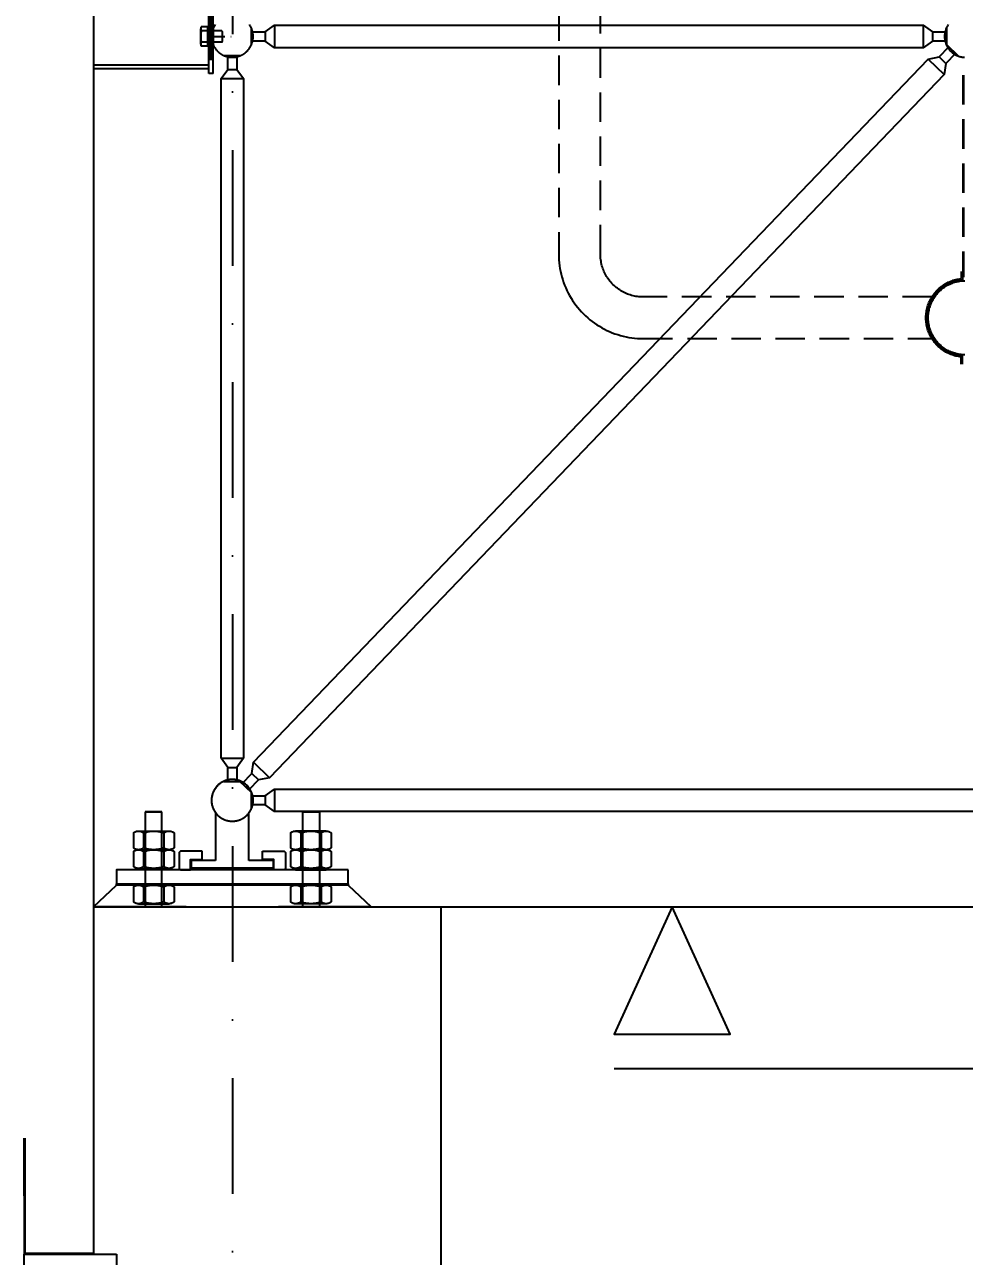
# Model space of a CAD drawing. Header units: centimetres. Extents: x 26569 to 160723, y -3143 to 14565.
# Drawn here: x 92557.2 to 92760.2, y -1082 to -816 of the extents above; entities that cross this region are included whole.
import ezdxf

# ---------------------------------------------------------------- set-up
doc = ezdxf.new("R2010")
doc.units = ezdxf.units.CM
doc.header["$LTSCALE"] = 100
doc.linetypes.add('DASHDOT2', pattern=[0.5, 0.25, -0.125, 0, -0.125])
doc.linetypes.add('HIDDEN', pattern=[9.525, 6.35, -3.175])
for name, color, linetype in [('A-ANNO-DIMS', 187, 'Continuous'), ('A-ANNO-GRID', 155, 'DASHDOT2'), ('A-ELEV-01', 255, 'Continuous'), ('A-ELEV-02', 253, 'Continuous'), ('A-WALL-STEL', 202, 'Continuous'), ('M-PIPE', 235, 'Continuous'), ('S-STEL', 3, 'Continuous')]:
    doc.layers.add(name, color=color, linetype=linetype)
doc.layers.add('cephetutucu', color=8, linetype='Continuous', lineweight=25)
doc.styles.add('Fields_100', font='act_simplex.shx', dxfattribs={"width": 0.8, "height": 20})
doc.dimstyles.new('FIELDS_100', dxfattribs={"dimscale": 0, "dimtxt": 20, "dimasz": 5, "dimexe": 5, "dimexo": 5, "dimgap": 5, "dimtad": 0, "dimdec": 0, "dimzin": 0, "dimdsep": 46, "dimtxsty": 'Fields_100', "dimblk": 'DOT', "dimcen": 0.09, "dimclrt": 50, "dimadec": 0, "dimazin": 0, "dimtfac": 1, "dimtdec": 0, "dimtix": 1, "dimtofl": 0, "dimtmove": 1, "dimatfit": 3, "dimfxl": 5, "dimfxlon": 1, "dimtolj": 1, "dimtzin": 0, "dimarcsym": 0})
pattern_1 = [(225, (292.73155, 1032.0001), (0.088388348, -0.088388348), [])]

# ---------------------------------------------------------------- blocks, each defined once
blk = doc.blocks.new('A$Ccc9a2781')
at = {"linetype": 'HIDDEN', "ltscale": 0.1}
for points in [[(702.5, 237.5), (702.5, 1047.3)], [(792.5, 1047.3), (792.5, 237.5)], [(-81.5, 624), (-81.5, 188)], [(-80.5, 624), (-80.5, 188)], [(792.5, 237.5), (792.4, 231.3), (792.1, 225), (791.5, 218.8), (790.8, 212.6), (789.8, 206.5), (788.7, 200.4), (787.3, 194.3), (785.7, 188.3), (783.9, 182.3), (782, 176.4), (779.8, 170.5), (777.4, 164.8), (774.8, 159.1), (772, 153.5), (769.1, 148.1), (765.9, 142.7), (762.6, 137.4), (759.1, 132.3), (755.4, 127.2), (751.6, 122.3), (747.6, 117.6), (743.4, 112.9), (739, 108.5), (734.6, 104.1), (729.9, 99.9), (725.2, 95.9), (720.3, 92.1), (715.2, 88.4), (710.1, 84.9), (704.8, 81.6), (699.4, 78.4), (694, 75.5), (688.4, 72.7), (682.7, 70.1), (677, 67.7), (671.1, 65.5), (665.2, 63.6), (659.2, 61.8), (653.2, 60.2), (647.1, 58.8), (641, 57.7), (634.9, 56.7), (628.7, 56), (622.5, 55.4), (616.2, 55.1), (610, 55)], [(610, 145), (613.2, 145.1), (616.3, 145.2), (619.5, 145.5), (622.6, 145.9), (625.7, 146.3), (628.8, 146.9), (631.9, 147.6), (635, 148.4), (638, 149.3), (641, 150.3), (643.9, 151.4), (646.9, 152.7), (649.7, 154), (652.6, 155.4), (655.3, 156.9), (658.1, 158.5), (660.7, 160.2), (663.3, 161.9), (665.9, 163.8), (668.4, 165.7), (670.8, 167.8), (673.1, 169.9), (675.4, 172.1), (677.6, 174.4), (679.7, 176.7), (681.8, 179.1), (683.7, 181.6), (685.6, 184.2), (687.3, 186.8), (689, 189.4), (690.6, 192.2), (692.1, 194.9), (693.5, 197.8), (694.8, 200.6), (696.1, 203.6), (697.2, 206.5), (698.2, 209.5), (699.1, 212.5), (699.9, 215.6), (700.6, 218.7), (701.2, 221.8), (701.6, 224.9), (702, 228), (702.3, 231.2), (702.4, 234.3), (702.5, 237.5)], [(-13.4, 145), (610, 145)], [(610, 55), (-13.4, 55)]]:
    blk.add_lwpolyline(points, dxfattribs=at)
at = {"linetype": 'HIDDEN'}
for points in [[(-79.5, 200), (-79.5, 182.3)], [(-77, 200), (-77, 184.6)], [(-84.8, 20), (-82, 20.1), (-79.2, 20.2), (-76.5, 20.5), (-73.7, 20.9), (-71, 21.3), (-68.3, 21.9), (-65.6, 22.5), (-62.9, 23.3), (-60.2, 24.1), (-57.6, 25), (-55, 26), (-52.5, 27.1), (-50, 28.3), (-47.5, 29.6), (-45.1, 31), (-42.7, 32.4), (-40.4, 33.9), (-38.1, 35.5), (-35.9, 37.2), (-33.8, 39), (-31.7, 40.8), (-29.7, 42.7), (-27.7, 44.7), (-25.8, 46.7), (-24, 48.8), (-22.3, 51), (-20.6, 53.2), (-19, 55.5), (-17.5, 57.8), (-16.1, 60.2), (-14.8, 62.6), (-13.5, 65.1), (-12.3, 67.6), (-11.3, 70.2), (-10.3, 72.8), (-9.4, 75.4), (-8.6, 78.1), (-7.8, 80.8), (-7.2, 83.5), (-6.7, 86.2), (-6.3, 88.9), (-5.9, 91.7), (-5.7, 94.5), (-5.5, 97.2), (-5.5, 100), (-5.5, 102.8), (-5.7, 105.5), (-5.9, 108.3), (-6.3, 111.1), (-6.7, 113.8), (-7.2, 116.5), (-7.8, 119.2), (-8.6, 121.9), (-9.4, 124.6), (-10.3, 127.2), (-11.3, 129.8), (-12.3, 132.4), (-13.5, 134.9), (-14.8, 137.4), (-16.1, 139.8), (-17.5, 142.2), (-19, 144.5), (-20.6, 146.8), (-22.3, 149), (-24, 151.2), (-25.8, 153.3), (-27.7, 155.3), (-29.7, 157.3), (-31.7, 159.2), (-33.8, 161), (-35.9, 162.8), (-38.1, 164.5), (-40.4, 166.1), (-42.7, 167.6), (-45.1, 169), (-47.5, 170.4), (-50, 171.7), (-52.5, 172.9), (-55, 174), (-57.6, 175), (-60.2, 175.9), (-62.9, 176.7), (-65.6, 177.5), (-68.3, 178.1), (-71, 178.7), (-73.7, 179.1), (-76.5, 179.5), (-79.2, 179.8), (-82, 179.9), (-84.8, 180)], [(-79.5, 17.7), (-76.6, 18), (-73.8, 18.3), (-70.9, 18.8), (-68.1, 19.3), (-65.3, 20), (-62.5, 20.8), (-59.8, 21.6), (-57.1, 22.5), (-54.4, 23.6), (-51.8, 24.7), (-49.2, 25.9), (-46.6, 27.2), (-44.1, 28.6), (-41.6, 30.1), (-39.2, 31.7), (-36.9, 33.3), (-34.6, 35.1), (-32.4, 36.9), (-30.2, 38.8), (-28.1, 40.7), (-26.1, 42.8), (-24.1, 44.9), (-22.2, 47.1), (-20.4, 49.3), (-18.7, 51.6), (-17, 53.9), (-15.5, 56.4), (-14, 58.8), (-12.6, 61.3), (-11.3, 63.9), (-10.1, 66.5), (-9, 69.2), (-7.9, 71.8), (-7, 74.6), (-6.2, 77.3), (-5.4, 80.1), (-4.8, 82.9), (-4.2, 85.7), (-3.8, 88.5), (-3.4, 91.4), (-3.2, 94.3), (-3, 97.1), (-3, 100), (-3, 102.9), (-3.2, 105.7), (-3.4, 108.6), (-3.8, 111.5), (-4.2, 114.3), (-4.8, 117.1), (-5.4, 119.9), (-6.2, 122.7), (-7, 125.4), (-7.9, 128.2), (-9, 130.8), (-10.1, 133.5), (-11.3, 136.1), (-12.6, 138.7), (-14, 141.2), (-15.5, 143.6), (-17, 146.1), (-18.7, 148.4), (-20.4, 150.7), (-22.2, 152.9), (-24.1, 155.1), (-26.1, 157.2), (-28.1, 159.3), (-30.2, 161.2), (-32.4, 163.1), (-34.6, 164.9), (-36.9, 166.7), (-39.2, 168.3), (-41.6, 169.9), (-44.1, 171.4), (-46.6, 172.8), (-49.2, 174.1), (-51.8, 175.3), (-54.4, 176.4), (-57.1, 177.5), (-59.8, 178.4), (-62.5, 179.2), (-65.3, 180), (-68.1, 180.7), (-70.9, 181.2), (-73.8, 181.7), (-76.6, 182), (-79.5, 182.3)], [(-77, 15.4), (-74.1, 15.8), (-71.2, 16.2), (-68.3, 16.8), (-65.4, 17.4), (-62.6, 18.2), (-59.7, 19), (-57, 19.9), (-54.2, 21), (-51.5, 22.1), (-48.8, 23.3), (-46.2, 24.6), (-43.6, 26), (-41.1, 27.5), (-38.6, 29.1), (-36.2, 30.8), (-33.8, 32.5), (-31.5, 34.4), (-29.2, 36.3), (-27.1, 38.3), (-25, 40.3), (-22.9, 42.4), (-21, 44.6), (-19.1, 46.9), (-17.3, 49.2), (-15.6, 51.6), (-14, 54.1), (-12.4, 56.6), (-11, 59.1), (-9.6, 61.7), (-8.3, 64.4), (-7.1, 67.1), (-6, 69.8), (-5, 72.6), (-4.1, 75.4), (-3.3, 78.2), (-2.6, 81), (-2, 83.9), (-1.5, 86.8), (-1.1, 89.7), (-0.8, 92.7), (-0.6, 95.6), (-0.5, 98.5), (-0.5, 101.5), (-0.6, 104.4), (-0.8, 107.3), (-1.1, 110.3), (-1.5, 113.2), (-2, 116.1), (-2.6, 119), (-3.3, 121.8), (-4.1, 124.6), (-5, 127.4), (-6, 130.2), (-7.1, 132.9), (-8.3, 135.6), (-9.6, 138.3), (-11, 140.9), (-12.4, 143.4), (-14, 145.9), (-15.6, 148.4), (-17.3, 150.8), (-19.1, 153.1), (-21, 155.4), (-22.9, 157.6), (-25, 159.7), (-27.1, 161.7), (-29.2, 163.7), (-31.5, 165.6), (-33.8, 167.5), (-36.2, 169.2), (-38.6, 170.9), (-41.1, 172.5), (-43.6, 174), (-46.2, 175.4), (-48.8, 176.7), (-51.5, 177.9), (-54.2, 179), (-57, 180.1), (-59.7, 181), (-62.6, 181.8), (-65.4, 182.6), (-68.3, 183.2), (-71.2, 183.8), (-74.1, 184.2), (-77, 184.6)], [(-79.5, 0), (-79.5, 17.7)], [(-77, 0), (-77, 15.4)]]:
    blk.add_lwpolyline(points, dxfattribs=at)
blk = doc.blocks.new('A$C9ce80890')
at = {"layer": 'cephetutucu'}
h = blk.add_hatch(dxfattribs=at)
h.set_pattern_fill('ANSI31', color=256, angle=180)
h.set_pattern_definition(pattern_1)
h.paths.add_polyline_path([(41, 68), (51, 68), (51, 80), (41, 80)])
h.paths.add_polyline_path([(41, 30), (51, 30), (51, 68), (41, 68)])
h.paths.add_polyline_path([(41, 80), (51, 80), (51, 92), (41, 92)])
h.paths.add_polyline_path([(41, 92), (51, 92), (51, 130), (41, 130)])
h = blk.add_hatch(dxfattribs=at)
h.set_pattern_fill('ANSI31', color=256, angle=180)
h.set_pattern_definition(pattern_1)
h.paths.add_polyline_path([(41, 68), (51, 68), (51, 80), (41, 80)])
h.paths.add_polyline_path([(41, 67), (51, 67), (51, 68), (41, 68)])
h.paths.add_polyline_path([(41, 80), (51, 80), (51, 92), (41, 92)])
h.paths.add_polyline_path([(41, 92), (51, 92), (51, 93), (41, 93)])
for p, q in [((41, 160), (51, 160)), ((41, 160), (41, 0)), ((51, 160), (51, 0)), ((51, 150), (300, 150)), ((300, 141.2), (51, 141.2)), ((23, 92), (21, 90)), ((21, 90), (21, 70)), ((23, 92), (68, 92)), ((41, 55), (41, 105)), ((41, 101.8), (41, 58.2)), ((41, 98.5), (41, 61.5)), ((41, 93), (51, 93)), ((51, 102), (53, 102)), ((51, 58), (51, 102)), ((53, 102), (53, 58)), ((53, 101), (67, 101)), ((53, 101), (53, 59)), ((68, 96.5), (68, 63.5)), ((23, 68), (21, 70)), ((23, 68), (67, 68)), ((41, 67), (51, 67)), ((51, 58), (53, 58)), ((53, 59), (67, 59)), ((68, 68), (68, 63.5)), ((41, 0), (51, 0)), ((300, 18.8), (51, 18.8)), ((51, 10), (300, 10))]:
    blk.add_line(p, q, dxfattribs=at)
at = {"layer": 'cephetutucu', "linetype": 'DASHDOT2'}
blk.add_line((41, 80), (0, 80), dxfattribs=at)
at = {"layer": 'cephetutucu'}
for centre, radius, start, end in [((57.4, 96.5), 10.6, 334.9424, 25.0576), ((-4.5, 80), 72.5, 350.4727, 9.5273), ((57.4, 63.5), 10.6, 334.9424, 25.0576)]:
    blk.add_arc(centre, radius, start, end, dxfattribs=at)
blk = doc.blocks.new('A$Ce815a60b')
at = {"color": 0, "linetype": 'ByBlock', "lineweight": -2}
for points in [[(86, 123), (85.1, 124.3), (84.2, 125.6), (83.4, 126.9), (82.6, 128.3), (81.9, 129.7), (81.2, 131.1), (80.5, 132.5), (80, 134), (79.4, 135.4), (78.9, 136.9), (78.5, 138.4), (78.1, 140), (77.8, 141.5), (77.5, 143), (77.3, 144.6), (77.2, 146.2), (77.1, 147.7), (77, 149.3), (77, 150.9), (77.1, 152.4), (77.2, 154), (77.3, 155.6), (77.6, 157.1), (77.8, 158.6), (78.2, 160.2), (78.5, 161.7), (79, 163.2), (79.5, 164.7), (80, 166.2), (80.6, 167.6), (81.2, 169.1), (81.9, 170.5), (82.7, 171.9), (83.5, 173.2), (84.3, 174.5), (85.2, 175.8), (86.1, 177.1), (87.1, 178.4), (88.1, 179.6), (89.1, 180.7), (90.2, 181.8), (91.3, 182.9), (92.5, 184), (93.7, 185), (94.9, 186), (96.2, 186.9), (97.5, 187.8), (98.8, 188.6), (100.2, 189.4), (101.6, 190.1), (103, 190.8), (104.4, 191.4), (105.9, 192), (107.4, 192.6), (108.9, 193), (110.4, 193.5), (111.9, 193.8), (113.4, 194.2), (115, 194.4), (116.5, 194.7), (118.1, 194.8), (119.6, 194.9), (121.2, 195), (122.8, 195), (124.4, 194.9), (125.9, 194.8), (127.5, 194.7), (129, 194.4), (130.6, 194.2), (132.1, 193.8), (133.6, 193.5), (135.1, 193), (136.6, 192.6), (138.1, 192), (139.6, 191.4), (141, 190.8), (142.4, 190.1), (143.8, 189.4), (145.2, 188.6), (146.5, 187.8), (147.8, 186.9), (149.1, 186), (150.3, 185), (151.5, 184), (152.7, 182.9), (153.8, 181.8), (154.9, 180.7), (155.9, 179.6), (156.9, 178.4), (157.9, 177.1), (158.8, 175.8), (159.7, 174.5), (160.5, 173.2), (161.3, 171.9), (162.1, 170.5), (162.8, 169.1), (163.4, 167.6), (164, 166.2), (164.5, 164.7), (165, 163.2), (165.5, 161.7), (165.8, 160.2), (166.2, 158.6), (166.4, 157.1), (166.7, 155.6), (166.8, 154), (166.9, 152.4), (167, 150.9), (167, 149.3), (166.9, 147.7), (166.8, 146.2), (166.7, 144.6), (166.5, 143), (166.2, 141.5), (165.9, 140), (165.5, 138.4), (165.1, 136.9), (164.6, 135.4), (164, 134), (163.5, 132.5), (162.8, 131.1), (162.1, 129.7), (161.4, 128.3), (160.6, 126.9), (159.8, 125.6), (158.9, 124.3), (158, 123)], [(86, 20), (86, 123)], [(158, 123), (158, 20)], [(10, 0), (7, 3)], [(33, 4), (33, 20)], [(33, 20), (86, 20)], [(211, 4), (33, 4)], [(209, 2), (35, 2)], [(35, 0), (35, 2)], [(35, 0), (209, 0)], [(35.5, 2), (35.5, 4)], [(158, 20), (211, 20)], [(208.5, 2), (208.5, 4)], [(209, 0), (209, 2)], [(211, 20), (211, 4)], [(234, 0), (237, 3)]]:
    blk.add_lwpolyline(points, dxfattribs=at)
for points in [[(57, 40), (10, 40), (7, 37), (7, 3), (10, 0), (32, 0), (32, 22), (57, 22)], [(187, 40), (234, 40), (237, 37), (237, 3), (234, 0), (212, 0), (212, 22), (187, 22)]]:
    blk.add_lwpolyline(points, close=True, dxfattribs=at)
blk = doc.blocks.new('A$Ce0699bfc')
at = {"color": 0, "linetype": 'ByBlock', "lineweight": -2}
for points in [[(348, 1036.2), (312, 1036.2)], [(312, 1036.2), (312, 831.2)], [(312, 1036.2), (348, 1036.2)], [(348, 831.2), (348, 1036.2)], [(652, 831.2), (652, 1036.2)], [(652, 1036.2), (688, 1036.2)], [(688, 1036.2), (652, 1036.2)], [(688, 1036.2), (688, 831.2)]]:
    blk.add_lwpolyline(points, dxfattribs=at)
at = {"color": 0, "linetype": 'Continuous', "lineweight": -2}
for points in [[(308.1, 991.1), (307.7, 991.4), (307.2, 991.8), (306.7, 992.1), (306.2, 992.4), (305.6, 992.7), (305.1, 993), (304.6, 993.3), (304, 993.5), (303.5, 993.7), (302.9, 993.9), (302.3, 994.1), (301.8, 994.3), (301.2, 994.4), (300.6, 994.5), (300, 994.6), (299.4, 994.7), (298.8, 994.8), (298.2, 994.8), (297.6, 994.9), (297, 994.9), (296.4, 994.8), (295.8, 994.8), (295.2, 994.7), (294.6, 994.6), (294, 994.5), (293.4, 994.4), (292.9, 994.3), (292.3, 994.1), (291.7, 993.9), (291.2, 993.7), (290.6, 993.5), (290, 993.3), (289.5, 993), (289, 992.7), (288.5, 992.4), (287.9, 992.1), (287.4, 991.8), (287, 991.4), (286.5, 991.1)], [(286.5, 991.1), (286.5, 958.3)], [(297.3, 994.9), (363.3, 994.9)], [(352.3, 990.9), (350.3, 991.6), (348.2, 992.3), (346.2, 992.8), (344.1, 993.3), (342, 993.8), (339.8, 994.1), (337.7, 994.4), (335.6, 994.6), (333.4, 994.8), (331.3, 994.8), (329.1, 994.8), (327, 994.8), (324.9, 994.6), (322.7, 994.4), (320.6, 994.1), (318.5, 993.8), (316.4, 993.3), (314.3, 992.8), (312.2, 992.3), (310.2, 991.6), (308.1, 990.9)], [(308.1, 990.8), (308.1, 958.5)], [(374.4, 991), (373.9, 991.4), (373.4, 991.7), (372.9, 992.1), (372.4, 992.4), (371.8, 992.7), (371.3, 993), (370.7, 993.2), (370.2, 993.5), (369.6, 993.7), (369, 993.9), (368.5, 994.1), (367.9, 994.3), (367.3, 994.4), (366.7, 994.5), (366.1, 994.6), (365.5, 994.7), (364.9, 994.8), (364.3, 994.8), (363.6, 994.9), (363, 994.9), (362.4, 994.8), (361.8, 994.8), (361.2, 994.7), (360.6, 994.6), (360, 994.5), (359.4, 994.4), (358.8, 994.3), (358.2, 994.1), (357.6, 993.9), (357.1, 993.7), (356.5, 993.5), (355.9, 993.2), (355.4, 993), (354.8, 992.7), (354.3, 992.4), (353.8, 992.1), (353.3, 991.7), (352.8, 991.4), (352.3, 991)], [(352.3, 990.9), (352.3, 958.5)], [(374.4, 991), (374.4, 958.4)], [(647.7, 991), (647.2, 991.4), (646.7, 991.7), (646.2, 992.1), (645.7, 992.4), (645.2, 992.7), (644.6, 993), (644.1, 993.2), (643.5, 993.5), (642.9, 993.7), (642.4, 993.9), (641.8, 994.1), (641.2, 994.3), (640.6, 994.4), (640, 994.5), (639.4, 994.6), (638.8, 994.7), (638.2, 994.8), (637.6, 994.8), (637, 994.9), (636.4, 994.9), (635.7, 994.8), (635.1, 994.8), (634.5, 994.7), (633.9, 994.6), (633.3, 994.5), (632.7, 994.4), (632.1, 994.3), (631.5, 994.1), (631, 993.9), (630.4, 993.7), (629.8, 993.5), (629.3, 993.2), (628.7, 993), (628.2, 992.7), (627.6, 992.4), (627.1, 992.1), (626.6, 991.7), (626.1, 991.4), (625.6, 991)], [(625.6, 991), (625.6, 958.4)], [(702.7, 994.9), (636.7, 994.9)], [(691.9, 990.9), (689.8, 991.6), (687.8, 992.3), (685.7, 992.8), (683.6, 993.3), (681.5, 993.8), (679.4, 994.1), (677.3, 994.4), (675.1, 994.6), (673, 994.8), (670.9, 994.8), (668.7, 994.8), (666.6, 994.8), (664.4, 994.6), (662.3, 994.4), (660.2, 994.1), (658, 993.8), (655.9, 993.3), (653.8, 992.8), (651.8, 992.3), (649.7, 991.6), (647.7, 990.9)], [(647.7, 990.9), (647.7, 958.5)], [(713.5, 991.1), (713, 991.4), (712.6, 991.8), (712.1, 992.1), (711.5, 992.4), (711, 992.7), (710.5, 993), (710, 993.3), (709.4, 993.5), (708.8, 993.7), (708.3, 993.9), (707.7, 994.1), (707.1, 994.3), (706.6, 994.4), (706, 994.5), (705.4, 994.6), (704.8, 994.7), (704.2, 994.8), (703.6, 994.8), (703, 994.9), (702.4, 994.9), (701.8, 994.8), (701.2, 994.8), (700.6, 994.7), (700, 994.6), (699.4, 994.5), (698.8, 994.4), (698.2, 994.3), (697.7, 994.1), (697.1, 993.9), (696.5, 993.7), (696, 993.5), (695.4, 993.3), (694.9, 993), (694.4, 992.7), (693.8, 992.4), (693.3, 992.1), (692.8, 991.8), (692.3, 991.4), (691.9, 991.1)], [(691.9, 990.8), (691.9, 958.5)], [(713.5, 991.1), (713.5, 958.3)], [(286.5, 958.3), (287, 958), (287.4, 957.6), (287.9, 957.3), (288.5, 957), (289, 956.7), (289.5, 956.4), (290, 956.1), (290.6, 955.9), (291.2, 955.7), (291.7, 955.5), (292.3, 955.3), (292.9, 955.1), (293.4, 955), (294, 954.8), (294.6, 954.7), (295.2, 954.7), (295.8, 954.6), (296.4, 954.6), (297, 954.5), (297.6, 954.5), (298.2, 954.6), (298.8, 954.6), (299.4, 954.7), (300, 954.7), (300.6, 954.8), (301.2, 955), (301.8, 955.1), (302.3, 955.3), (302.9, 955.5), (303.5, 955.7), (304, 955.9), (304.6, 956.1), (305.1, 956.4), (305.6, 956.7), (306.2, 957), (306.7, 957.3), (307.2, 957.6), (307.7, 958), (308.1, 958.3)], [(308.1, 958.5), (310.2, 957.8), (312.2, 957.1), (314.3, 956.6), (316.4, 956.1), (318.5, 955.6), (320.6, 955.3), (322.7, 955), (324.9, 954.8), (327, 954.6), (329.1, 954.5), (331.3, 954.5), (333.4, 954.6), (335.6, 954.8), (337.7, 955), (339.8, 955.3), (342, 955.6), (344.1, 956.1), (346.2, 956.6), (348.2, 957.1), (350.3, 957.8), (352.3, 958.5)], [(352.3, 958.4), (352.8, 958), (353.3, 957.7), (353.8, 957.3), (354.3, 957), (354.8, 956.7), (355.4, 956.4), (355.9, 956.1), (356.5, 955.9), (357.1, 955.7), (357.6, 955.5), (358.2, 955.3), (358.8, 955.1), (359.4, 955), (360, 954.9), (360.6, 954.7), (361.2, 954.7), (361.8, 954.6), (362.4, 954.6), (363, 954.5), (363.6, 954.5), (364.3, 954.6), (364.9, 954.6), (365.5, 954.7), (366.1, 954.7), (366.7, 954.9), (367.3, 955), (367.9, 955.1), (368.5, 955.3), (369, 955.5), (369.6, 955.7), (370.2, 955.9), (370.7, 956.1), (371.3, 956.4), (371.8, 956.7), (372.4, 957), (372.9, 957.3), (373.4, 957.7), (373.9, 958), (374.4, 958.4)], [(625.6, 958.4), (626.1, 958), (626.6, 957.7), (627.1, 957.3), (627.6, 957), (628.2, 956.7), (628.7, 956.4), (629.3, 956.1), (629.8, 955.9), (630.4, 955.7), (631, 955.5), (631.5, 955.3), (632.1, 955.1), (632.7, 955), (633.3, 954.9), (633.9, 954.7), (634.5, 954.7), (635.1, 954.6), (635.7, 954.6), (636.4, 954.5), (637, 954.5), (637.6, 954.6), (638.2, 954.6), (638.8, 954.7), (639.4, 954.7), (640, 954.9), (640.6, 955), (641.2, 955.1), (641.8, 955.3), (642.4, 955.5), (642.9, 955.7), (643.5, 955.9), (644.1, 956.1), (644.6, 956.4), (645.2, 956.7), (645.7, 957), (646.2, 957.3), (646.7, 957.7), (647.2, 958), (647.7, 958.4)], [(647.7, 958.5), (649.7, 957.8), (651.8, 957.1), (653.8, 956.6), (655.9, 956.1), (658, 955.6), (660.2, 955.3), (662.3, 955), (664.4, 954.8), (666.6, 954.6), (668.7, 954.5), (670.9, 954.5), (673, 954.6), (675.1, 954.8), (677.3, 955), (679.4, 955.3), (681.5, 955.6), (683.6, 956.1), (685.7, 956.6), (687.8, 957.1), (689.8, 957.8), (691.9, 958.5)], [(691.9, 958.3), (692.3, 958), (692.8, 957.6), (693.3, 957.3), (693.8, 957), (694.4, 956.7), (694.9, 956.4), (695.4, 956.1), (696, 955.9), (696.5, 955.7), (697.1, 955.5), (697.7, 955.3), (698.2, 955.1), (698.8, 955), (699.4, 954.8), (700, 954.7), (700.6, 954.7), (701.2, 954.6), (701.8, 954.6), (702.4, 954.5), (703, 954.5), (703.6, 954.6), (704.2, 954.6), (704.8, 954.7), (705.4, 954.7), (706, 954.8), (706.6, 955), (707.1, 955.1), (707.7, 955.3), (708.3, 955.5), (708.8, 955.7), (709.4, 955.9), (710, 956.1), (710.5, 956.4), (711, 956.7), (711.5, 957), (712.1, 957.3), (712.6, 957.6), (713, 958), (713.5, 958.3)], [(308.1, 950.8), (307.7, 951.1), (307.2, 951.5), (306.7, 951.8), (306.2, 952.1), (305.6, 952.4), (305.1, 952.7), (304.6, 952.9), (304, 953.2), (303.5, 953.4), (302.9, 953.6), (302.3, 953.8), (301.8, 954), (301.2, 954.1), (300.6, 954.2), (300, 954.3), (299.4, 954.4), (298.8, 954.5), (298.2, 954.5), (297.6, 954.5), (297, 954.5), (296.4, 954.5), (295.8, 954.5), (295.2, 954.4), (294.6, 954.3), (294, 954.2), (293.4, 954.1), (292.9, 954), (292.3, 953.8), (291.7, 953.6), (291.2, 953.4), (290.6, 953.2), (290, 952.9), (289.5, 952.7), (289, 952.4), (288.5, 952.1), (287.9, 951.8), (287.4, 951.5), (287, 951.1), (286.5, 950.8)], [(286.5, 950.7), (286.5, 918)], [(297.3, 954.5), (363.3, 954.5)], [(297.3, 954.5), (352.3, 954.5)], [(352.3, 950.6), (350.3, 951.3), (348.2, 951.9), (346.2, 952.5), (344.1, 953), (342, 953.4), (339.8, 953.8), (337.7, 954.1), (335.6, 954.3), (333.4, 954.5), (331.3, 954.5), (329.1, 954.5), (327, 954.5), (324.9, 954.3), (322.7, 954.1), (320.6, 953.8), (318.5, 953.4), (316.4, 953), (314.3, 952.5), (312.2, 951.9), (310.2, 951.3), (308.1, 950.6)], [(308.1, 950.4), (308.1, 918.2)], [(374.4, 950.7), (373.9, 951.1), (373.4, 951.4), (372.9, 951.8), (372.4, 952.1), (371.8, 952.4), (371.3, 952.7), (370.7, 952.9), (370.2, 953.2), (369.6, 953.4), (369, 953.6), (368.5, 953.8), (367.9, 953.9), (367.3, 954.1), (366.7, 954.2), (366.1, 954.3), (365.5, 954.4), (364.9, 954.5), (364.3, 954.5), (363.6, 954.5), (363, 954.5), (362.4, 954.5), (361.8, 954.5), (361.2, 954.4), (360.6, 954.3), (360, 954.2), (359.4, 954.1), (358.8, 953.9), (358.2, 953.8), (357.6, 953.6), (357.1, 953.4), (356.5, 953.2), (355.9, 952.9), (355.4, 952.7), (354.8, 952.4), (354.3, 952.1), (353.8, 951.8), (353.3, 951.4), (352.8, 951.1), (352.3, 950.7)], [(352.3, 954.5), (363.3, 954.5)], [(352.3, 950.6), (352.3, 918.2)], [(374.4, 950.7), (374.4, 918.1)], [(647.7, 950.7), (647.2, 951.1), (646.7, 951.4), (646.2, 951.8), (645.7, 952.1), (645.2, 952.4), (644.6, 952.7), (644.1, 952.9), (643.5, 953.2), (642.9, 953.4), (642.4, 953.6), (641.8, 953.8), (641.2, 953.9), (640.6, 954.1), (640, 954.2), (639.4, 954.3), (638.8, 954.4), (638.2, 954.5), (637.6, 954.5), (637, 954.5), (636.4, 954.5), (635.7, 954.5), (635.1, 954.5), (634.5, 954.4), (633.9, 954.3), (633.3, 954.2), (632.7, 954.1), (632.1, 953.9), (631.5, 953.8), (631, 953.6), (630.4, 953.4), (629.8, 953.2), (629.3, 952.9), (628.7, 952.7), (628.2, 952.4), (627.6, 952.1), (627.1, 951.8), (626.6, 951.4), (626.1, 951.1), (625.6, 950.7)], [(625.6, 950.7), (625.6, 918.1)], [(702.7, 954.5), (636.7, 954.5)], [(647.7, 954.5), (636.7, 954.5)], [(691.9, 950.6), (689.8, 951.3), (687.8, 951.9), (685.7, 952.5), (683.6, 953), (681.5, 953.4), (679.4, 953.8), (677.3, 954.1), (675.1, 954.3), (673, 954.5), (670.9, 954.5), (668.7, 954.5), (666.6, 954.5), (664.4, 954.3), (662.3, 954.1), (660.2, 953.8), (658, 953.4), (655.9, 953), (653.8, 952.5), (651.8, 951.9), (649.7, 951.3), (647.7, 950.6)], [(702.7, 954.5), (647.7, 954.5)], [(647.7, 950.6), (647.7, 918.2)], [(713.5, 950.8), (713, 951.1), (712.6, 951.5), (712.1, 951.8), (711.5, 952.1), (711, 952.4), (710.5, 952.7), (710, 952.9), (709.4, 953.2), (708.8, 953.4), (708.3, 953.6), (707.7, 953.8), (707.1, 954), (706.6, 954.1), (706, 954.2), (705.4, 954.3), (704.8, 954.4), (704.2, 954.5), (703.6, 954.5), (703, 954.5), (702.4, 954.5), (701.8, 954.5), (701.2, 954.5), (700.6, 954.4), (700, 954.3), (699.4, 954.2), (698.8, 954.1), (698.2, 954), (697.7, 953.8), (697.1, 953.6), (696.5, 953.4), (696, 953.2), (695.4, 952.9), (694.9, 952.7), (694.4, 952.4), (693.8, 952.1), (693.3, 951.8), (692.8, 951.5), (692.3, 951.1), (691.9, 950.8)], [(691.9, 950.4), (691.9, 918.2)], [(713.5, 950.7), (713.5, 918)], [(286.5, 918), (287, 917.6), (287.4, 917.3), (287.9, 917), (288.5, 916.6), (289, 916.3), (289.5, 916.1), (290, 915.8), (290.6, 915.6), (291.2, 915.3), (291.7, 915.1), (292.3, 915), (292.9, 914.8), (293.4, 914.6), (294, 914.5), (294.6, 914.4), (295.2, 914.3), (295.8, 914.3), (296.4, 914.2), (297, 914.2), (297.6, 914.2), (298.2, 914.2), (298.8, 914.3), (299.4, 914.3), (300, 914.4), (300.6, 914.5), (301.2, 914.6), (301.8, 914.8), (302.3, 915), (302.9, 915.1), (303.5, 915.3), (304, 915.6), (304.6, 915.8), (305.1, 916.1), (305.6, 916.3), (306.2, 916.6), (306.7, 917), (307.2, 917.3), (307.7, 917.6), (308.1, 918)], [(297.3, 914.2), (352.3, 914.2)], [(308.1, 918.2), (310.2, 917.5), (312.2, 916.8), (314.3, 916.2), (316.4, 915.7), (318.5, 915.3), (320.6, 914.9), (322.7, 914.7), (324.9, 914.4), (327, 914.3), (329.1, 914.2), (331.3, 914.2), (333.4, 914.3), (335.6, 914.4), (337.7, 914.7), (339.8, 914.9), (342, 915.3), (344.1, 915.7), (346.2, 916.2), (348.2, 916.8), (350.3, 917.5), (352.3, 918.2)], [(352.3, 918.1), (352.8, 917.7), (353.3, 917.3), (353.8, 917), (354.3, 916.7), (354.8, 916.4), (355.4, 916.1), (355.9, 915.8), (356.5, 915.6), (357.1, 915.4), (357.6, 915.2), (358.2, 915), (358.8, 914.8), (359.4, 914.7), (360, 914.5), (360.6, 914.4), (361.2, 914.3), (361.8, 914.3), (362.4, 914.2), (363, 914.2), (363.6, 914.2), (364.3, 914.2), (364.9, 914.3), (365.5, 914.3), (366.1, 914.4), (366.7, 914.5), (367.3, 914.7), (367.9, 914.8), (368.5, 915), (369, 915.2), (369.6, 915.4), (370.2, 915.6), (370.7, 915.8), (371.3, 916.1), (371.8, 916.4), (372.4, 916.7), (372.9, 917), (373.4, 917.3), (373.9, 917.7), (374.4, 918.1)], [(352.3, 914.2), (363.3, 914.2)], [(625.6, 918.1), (626.1, 917.7), (626.6, 917.3), (627.1, 917), (627.6, 916.7), (628.2, 916.4), (628.7, 916.1), (629.3, 915.8), (629.8, 915.6), (630.4, 915.4), (631, 915.2), (631.5, 915), (632.1, 914.8), (632.7, 914.7), (633.3, 914.5), (633.9, 914.4), (634.5, 914.3), (635.1, 914.3), (635.7, 914.2), (636.4, 914.2), (637, 914.2), (637.6, 914.2), (638.2, 914.3), (638.8, 914.3), (639.4, 914.4), (640, 914.5), (640.6, 914.7), (641.2, 914.8), (641.8, 915), (642.4, 915.2), (642.9, 915.4), (643.5, 915.6), (644.1, 915.8), (644.6, 916.1), (645.2, 916.4), (645.7, 916.7), (646.2, 917), (646.7, 917.3), (647.2, 917.7), (647.7, 918.1)], [(647.7, 914.2), (636.7, 914.2)], [(647.7, 918.2), (649.7, 917.5), (651.8, 916.8), (653.8, 916.2), (655.9, 915.7), (658, 915.3), (660.2, 914.9), (662.3, 914.7), (664.4, 914.4), (666.6, 914.3), (668.7, 914.2), (670.9, 914.2), (673, 914.3), (675.1, 914.4), (677.3, 914.7), (679.4, 914.9), (681.5, 915.3), (683.6, 915.7), (685.7, 916.2), (687.8, 916.8), (689.8, 917.5), (691.9, 918.2)], [(702.7, 914.2), (647.7, 914.2)], [(691.9, 918), (692.3, 917.6), (692.8, 917.3), (693.3, 917), (693.8, 916.6), (694.4, 916.3), (694.9, 916.1), (695.4, 915.8), (696, 915.6), (696.5, 915.3), (697.1, 915.1), (697.7, 915), (698.2, 914.8), (698.8, 914.6), (699.4, 914.5), (700, 914.4), (700.6, 914.3), (701.2, 914.3), (701.8, 914.2), (702.4, 914.2), (703, 914.2), (703.6, 914.2), (704.2, 914.3), (704.8, 914.3), (705.4, 914.4), (706, 914.5), (706.6, 914.6), (707.1, 914.8), (707.7, 915), (708.3, 915.1), (708.8, 915.3), (709.4, 915.6), (710, 915.8), (710.5, 916.1), (711, 916.3), (711.5, 916.6), (712.1, 917), (712.6, 917.3), (713, 917.6), (713.5, 918)], [(250, 878.2), (200, 831.2), (400, 831.2)], [(308.1, 874.4), (307.7, 874.8), (307.2, 875.1), (306.7, 875.5), (306.2, 875.8), (305.6, 876.1), (305.1, 876.4), (304.6, 876.6), (304, 876.9), (303.5, 877.1), (302.9, 877.3), (302.3, 877.5), (301.8, 877.6), (301.2, 877.8), (300.6, 877.9), (300, 878), (299.4, 878.1), (298.8, 878.1), (298.2, 878.2), (297.6, 878.2), (297, 878.2), (296.4, 878.2), (295.8, 878.1), (295.2, 878.1), (294.6, 878), (294, 877.9), (293.4, 877.8), (292.9, 877.6), (292.3, 877.5), (291.7, 877.3), (291.2, 877.1), (290.6, 876.9), (290, 876.6), (289.5, 876.4), (289, 876.1), (288.5, 875.8), (287.9, 875.5), (287.4, 875.1), (287, 874.8), (286.5, 874.4)], [(297.3, 878.2), (363.3, 878.2)], [(352.3, 874.3), (350.3, 875), (348.2, 875.6), (346.2, 876.2), (344.1, 876.7), (342, 877.1), (339.8, 877.5), (337.7, 877.8), (335.6, 878), (333.4, 878.1), (331.3, 878.2), (329.1, 878.2), (327, 878.1), (324.9, 878), (322.7, 877.8), (320.6, 877.5), (318.5, 877.1), (316.4, 876.7), (314.3, 876.2), (312.2, 875.6), (310.2, 875), (308.1, 874.3)], [(374.4, 874.4), (373.9, 874.7), (373.4, 875.1), (372.9, 875.4), (372.4, 875.8), (371.8, 876.1), (371.3, 876.3), (370.7, 876.6), (370.2, 876.8), (369.6, 877.1), (369, 877.3), (368.5, 877.5), (367.9, 877.6), (367.3, 877.8), (366.7, 877.9), (366.1, 878), (365.5, 878.1), (364.9, 878.1), (364.3, 878.2), (363.6, 878.2), (363, 878.2), (362.4, 878.2), (361.8, 878.1), (361.2, 878.1), (360.6, 878), (360, 877.9), (359.4, 877.8), (358.8, 877.6), (358.2, 877.5), (357.6, 877.3), (357.1, 877.1), (356.5, 876.8), (355.9, 876.6), (355.4, 876.3), (354.8, 876.1), (354.3, 875.8), (353.8, 875.4), (353.3, 875.1), (352.8, 874.7), (352.3, 874.4)], [(600, 831.2), (800, 831.2), (750, 878.2)], [(647.7, 874.4), (647.2, 874.7), (646.7, 875.1), (646.2, 875.4), (645.7, 875.8), (645.2, 876.1), (644.6, 876.3), (644.1, 876.6), (643.5, 876.8), (642.9, 877.1), (642.4, 877.3), (641.8, 877.5), (641.2, 877.6), (640.6, 877.8), (640, 877.9), (639.4, 878), (638.8, 878.1), (638.2, 878.1), (637.6, 878.2), (637, 878.2), (636.4, 878.2), (635.7, 878.2), (635.1, 878.1), (634.5, 878.1), (633.9, 878), (633.3, 877.9), (632.7, 877.8), (632.1, 877.6), (631.5, 877.5), (631, 877.3), (630.4, 877.1), (629.8, 876.8), (629.3, 876.6), (628.7, 876.3), (628.2, 876.1), (627.6, 875.8), (627.1, 875.4), (626.6, 875.1), (626.1, 874.7), (625.6, 874.4)], [(702.7, 878.2), (636.7, 878.2)], [(691.9, 874.3), (689.8, 875), (687.8, 875.6), (685.7, 876.2), (683.6, 876.7), (681.5, 877.1), (679.4, 877.5), (677.3, 877.8), (675.1, 878), (673, 878.1), (670.9, 878.2), (668.7, 878.2), (666.6, 878.1), (664.4, 878), (662.3, 877.8), (660.2, 877.5), (658, 877.1), (655.9, 876.7), (653.8, 876.2), (651.8, 875.6), (649.7, 875), (647.7, 874.3)], [(713.5, 874.4), (713, 874.8), (712.6, 875.1), (712.1, 875.5), (711.5, 875.8), (711, 876.1), (710.5, 876.4), (710, 876.6), (709.4, 876.9), (708.8, 877.1), (708.3, 877.3), (707.7, 877.5), (707.1, 877.6), (706.6, 877.8), (706, 877.9), (705.4, 878), (704.8, 878.1), (704.2, 878.1), (703.6, 878.2), (703, 878.2), (702.4, 878.2), (701.8, 878.2), (701.2, 878.1), (700.6, 878.1), (700, 878), (699.4, 877.9), (698.8, 877.8), (698.2, 877.6), (697.7, 877.5), (697.1, 877.3), (696.5, 877.1), (696, 876.9), (695.4, 876.6), (694.9, 876.4), (694.4, 876.1), (693.8, 875.8), (693.3, 875.5), (692.8, 875.1), (692.3, 874.8), (691.9, 874.4)], [(286.5, 874.4), (286.5, 841.7)], [(308.1, 874.1), (308.1, 841.8)], [(352.3, 874.3), (352.3, 841.8)], [(374.4, 874.4), (374.4, 841.7)], [(625.6, 874.4), (625.6, 841.7)], [(647.7, 874.3), (647.7, 841.8)], [(691.9, 874.1), (691.9, 841.8)], [(713.5, 874.4), (713.5, 841.7)], [(286.5, 841.7), (287, 841.3), (287.4, 841), (287.9, 840.6), (288.5, 840.3), (289, 840), (289.5, 839.7), (290, 839.5), (290.6, 839.2), (291.2, 839), (291.7, 838.8), (292.3, 838.6), (292.9, 838.5), (293.4, 838.3), (294, 838.2), (294.6, 838.1), (295.2, 838), (295.8, 838), (296.4, 837.9), (297, 837.9), (297.6, 837.9), (298.2, 837.9), (298.8, 838), (299.4, 838), (300, 838.1), (300.6, 838.2), (301.2, 838.3), (301.8, 838.5), (302.3, 838.6), (302.9, 838.8), (303.5, 839), (304, 839.2), (304.6, 839.5), (305.1, 839.7), (305.6, 840), (306.2, 840.3), (306.7, 840.6), (307.2, 841), (307.7, 841.3), (308.1, 841.7)], [(297.3, 837.9), (352.3, 837.9)], [(308.1, 841.8), (310.2, 841.1), (312.2, 840.5), (314.3, 839.9), (316.4, 839.4), (318.5, 839), (320.6, 838.6), (322.7, 838.3), (324.9, 838.1), (327, 838), (329.1, 837.9), (331.3, 837.9), (333.4, 838), (335.6, 838.1), (337.7, 838.3), (339.8, 838.6), (342, 839), (344.1, 839.4), (346.2, 839.9), (348.2, 840.5), (350.3, 841.1), (352.3, 841.8)], [(352.3, 841.7), (352.8, 841.4), (353.3, 841), (353.8, 840.7), (354.3, 840.4), (354.8, 840.1), (355.4, 839.8), (355.9, 839.5), (356.5, 839.3), (357.1, 839), (357.6, 838.8), (358.2, 838.6), (358.8, 838.5), (359.4, 838.3), (360, 838.2), (360.6, 838.1), (361.2, 838), (361.8, 838), (362.4, 837.9), (363, 837.9), (363.6, 837.9), (364.3, 837.9), (364.9, 838), (365.5, 838), (366.1, 838.1), (366.7, 838.2), (367.3, 838.3), (367.9, 838.5), (368.5, 838.6), (369, 838.8), (369.6, 839), (370.2, 839.3), (370.7, 839.5), (371.3, 839.8), (371.8, 840.1), (372.4, 840.4), (372.9, 840.7), (373.4, 841), (373.9, 841.4), (374.4, 841.7)], [(352.3, 837.9), (363.3, 837.9)], [(625.6, 841.7), (626.1, 841.4), (626.6, 841), (627.1, 840.7), (627.6, 840.4), (628.2, 840.1), (628.7, 839.8), (629.3, 839.5), (629.8, 839.3), (630.4, 839), (631, 838.8), (631.5, 838.6), (632.1, 838.5), (632.7, 838.3), (633.3, 838.2), (633.9, 838.1), (634.5, 838), (635.1, 838), (635.7, 837.9), (636.4, 837.9), (637, 837.9), (637.6, 837.9), (638.2, 838), (638.8, 838), (639.4, 838.1), (640, 838.2), (640.6, 838.3), (641.2, 838.5), (641.8, 838.6), (642.4, 838.8), (642.9, 839), (643.5, 839.3), (644.1, 839.5), (644.6, 839.8), (645.2, 840.1), (645.7, 840.4), (646.2, 840.7), (646.7, 841), (647.2, 841.4), (647.7, 841.7)], [(647.7, 837.9), (636.7, 837.9)], [(647.7, 841.8), (649.7, 841.1), (651.8, 840.5), (653.8, 839.9), (655.9, 839.4), (658, 839), (660.2, 838.6), (662.3, 838.3), (664.4, 838.1), (666.6, 838), (668.7, 837.9), (670.9, 837.9), (673, 838), (675.1, 838.1), (677.3, 838.3), (679.4, 838.6), (681.5, 839), (683.6, 839.4), (685.7, 839.9), (687.8, 840.5), (689.8, 841.1), (691.9, 841.8)], [(702.7, 837.9), (647.7, 837.9)], [(691.9, 841.7), (692.3, 841.3), (692.8, 841), (693.3, 840.6), (693.8, 840.3), (694.4, 840), (694.9, 839.7), (695.4, 839.5), (696, 839.2), (696.5, 839), (697.1, 838.8), (697.7, 838.6), (698.2, 838.5), (698.8, 838.3), (699.4, 838.2), (700, 838.1), (700.6, 838), (701.2, 838), (701.8, 837.9), (702.4, 837.9), (703, 837.9), (703.6, 837.9), (704.2, 838), (704.8, 838), (705.4, 838.1), (706, 838.2), (706.6, 838.3), (707.1, 838.5), (707.7, 838.6), (708.3, 838.8), (708.8, 839), (709.4, 839.2), (710, 839.5), (710.5, 839.7), (711, 840), (711.5, 840.3), (712.1, 840.6), (712.6, 841), (713, 841.3), (713.5, 841.7)]]:
    blk.add_lwpolyline(points, dxfattribs=at)
for points in [[(250, 911.2), (750, 911.2), (750, 881.2), (250, 881.2)], [(297.3, 914.2), (363.3, 914.2), (363.3, 911.2), (297.3, 911.2)], [(702.7, 914.2), (636.7, 914.2), (636.7, 911.2), (702.7, 911.2)], [(250, 878.2), (750, 878.2), (750, 881.2), (250, 881.2)]]:
    blk.add_lwpolyline(points, close=True, dxfattribs=at)
blk.add_blockref('A$Ce815a60b', (378, 911.2))
blk = doc.blocks.new('_Dot')
at = {"color": 0, "linetype": 'ByBlock', "lineweight": -2}
blk.add_line((-0.5, 0), (-1, 0), dxfattribs=at)
at = {"color": 0, "linetype": 'ByBlock', "const_width": 0.5}
blk.add_lwpolyline([(-0.25, 0, 1), (0.25, 0, 1)], format="xyb", close=True, dxfattribs=at)
blk = doc.blocks.new('*D914')
at = {"layer": 'A-ANNO-DIMS', "color": 0, "lineweight": -2}
for p, q in [((92534, -778.6), (92524, -778.6)), ((92529, -783.6), (92529, -1203.23)), ((92529, -1674.01), (92529, -1254.38)), ((92534, -1679.01), (92524, -1679.01))]:
    blk.add_line(p, q, dxfattribs=at)
at = {"layer": 'DEFPOINTS', "color": 0}
for p in [(92672.98, -778.6), (92529, -1679.01), (92672.98, -1679.01)]:
    blk.add_point(p, dxfattribs=at)
at = {"layer": 'A-ANNO-DIMS', "color": 0, "lineweight": -2, "xscale": 5, "yscale": 5, "zscale": 5}
for p, rotation in [((92529, -778.6), 90), ((92529, -1679.01), 270)]:
    blk.add_blockref('_Dot', p, dxfattribs=dict(at, rotation=rotation))
at = {"layer": 'A-ANNO-DIMS', "color": 50, "insert": (92529, -1228.8), "char_height": 20, "attachment_point": 5, "rotation": 90, "style": 'Fields_100'}
blk.add_mtext('\\A1;900', dxfattribs=at)

msp = doc.modelspace()

# ---------------------------------------------------------------- linework, layer by layer
at = {"elevation": 0}
msp.add_lwpolyline([(92647.08, -1006.52), (94027.08, -1006.52)], dxfattribs=at)
at = {"layer": 'A-ANNO-DIMS', "elevation": 0}
msp.add_lwpolyline([(92697.08, -1006.52), (92684.58, -1034.02), (92709.58, -1034.02)], close=True, dxfattribs=at)
msp.add_lwpolyline([(92899.72, -1041.52), (92684.58, -1041.52)], dxfattribs=at)
at = {"layer": 'A-ANNO-GRID'}
msp.add_line((92602.1, -91.6), (92602.1, -1660.07), dxfattribs=at)
at = {"layer": 'A-ELEV-01'}
msp.add_line((92572.08, -778.42), (92572.08, -1081.52), dxfattribs=at)
for points in [[(92572.08, -1006.52), (92647.08, -1006.52)], [(92647.08, -1006.52), (92647.08, -1606.52)]]:
    msp.add_lwpolyline(points, dxfattribs=at)
at = {"layer": 'A-ELEV-02'}
for points in [[(92598.39, -815.94), (92598.3, -816.07), (92598.22, -816.19), (92598.15, -816.33), (92598.08, -816.46), (92598.01, -816.6), (92597.94, -816.74), (92597.88, -816.89), (92597.83, -817.03), (92597.8, -817.11), (92597.78, -817.18), (92597.76, -817.26), (92597.74, -817.33), (92597.71, -817.41), (92597.7, -817.49), (92597.68, -817.57), (92597.66, -817.64), (92597.65, -817.72), (92597.63, -817.8), (92597.62, -817.88), (92597.61, -817.96), (92597.6, -818.04), (92597.59, -818.12), (92597.59, -818.2), (92597.58, -818.28), (92597.58, -818.36), (92597.58, -818.44), (92597.58, -818.52), (92597.58, -818.6), (92597.58, -818.68), (92597.58, -818.75), (92597.59, -818.83), (92597.59, -818.91), (92597.6, -818.99), (92597.61, -819.07), (92597.62, -819.15), (92597.63, -819.23), (92597.66, -819.38), (92597.69, -819.53), (92597.73, -819.68), (92597.77, -819.83), (92597.82, -819.98), (92597.87, -820.12), (92597.93, -820.26), (92597.99, -820.4), (92598.05, -820.53), (92598.12, -820.67), (92598.19, -820.8), (92598.27, -820.93), (92598.35, -821.05), (92598.44, -821.18), (92598.54, -821.3), (92598.63, -821.42), (92598.74, -821.54), (92598.84, -821.65), (92598.9, -821.71), (92598.96, -821.77), (92599.01, -821.82), (92599.07, -821.87), (92599.13, -821.93), (92599.19, -821.98), (92599.25, -822.03), (92599.32, -822.08), (92599.38, -822.12), (92599.44, -822.17), (92599.51, -822.22), (92599.58, -822.26), (92599.64, -822.31), (92599.71, -822.35), (92599.78, -822.39), (92599.85, -822.43), (92599.92, -822.47), (92599.99, -822.51), (92600.06, -822.54), (92600.13, -822.58), (92600.2, -822.61), (92600.27, -822.65), (92600.35, -822.68), (92600.42, -822.71), (92600.5, -822.73), (92600.57, -822.76), (92600.64, -822.79), (92600.72, -822.81), (92600.87, -822.86), (92601.02, -822.9), (92601.17, -822.93), (92601.32, -822.96), (92601.48, -822.98), (92601.63, -823), (92601.78, -823.01), (92601.93, -823.02), (92602.08, -823.02), (92602.22, -823.02), (92602.37, -823.01), (92602.52, -823), (92602.68, -822.98), (92602.83, -822.96), (92602.98, -822.93), (92603.13, -822.9), (92603.28, -822.86), (92603.43, -822.81), (92603.51, -822.79), (92603.58, -822.76), (92603.66, -822.73), (92603.73, -822.71), (92603.8, -822.68), (92603.88, -822.65), (92603.95, -822.61), (92604.02, -822.58), (92604.09, -822.54), (92604.16, -822.51), (92604.23, -822.47), (92604.3, -822.43), (92604.37, -822.39), (92604.44, -822.35), (92604.51, -822.31), (92604.58, -822.26), (92604.64, -822.22), (92604.71, -822.17), (92604.77, -822.12), (92604.83, -822.08), (92604.9, -822.03), (92604.96, -821.98), (92605.02, -821.93), (92605.08, -821.87), (92605.14, -821.82), (92605.19, -821.77), (92605.25, -821.71), (92605.31, -821.65), (92605.41, -821.54), (92605.52, -821.42), (92605.61, -821.3), (92605.71, -821.18), (92605.8, -821.05), (92605.88, -820.93), (92605.96, -820.8), (92606.03, -820.67), (92606.1, -820.53), (92606.16, -820.4), (92606.23, -820.26), (92606.28, -820.12), (92606.33, -819.98), (92606.38, -819.83), (92606.42, -819.68), (92606.46, -819.53), (92606.49, -819.38), (92606.52, -819.23), (92606.53, -819.15), (92606.54, -819.07), (92606.55, -818.99), (92606.56, -818.91), (92606.56, -818.83), (92606.57, -818.75), (92606.57, -818.68), (92606.58, -818.6), (92606.58, -818.52), (92606.57, -818.44), (92606.57, -818.36), (92606.57, -818.28), (92606.56, -818.2), (92606.56, -818.12), (92606.55, -818.04), (92606.54, -817.96), (92606.53, -817.88), (92606.52, -817.8), (92606.5, -817.72), (92606.49, -817.64), (92606.47, -817.57), (92606.46, -817.49), (92606.44, -817.41), (92606.42, -817.33), (92606.39, -817.26), (92606.37, -817.18), (92606.35, -817.11), (92606.32, -817.03), (92606.27, -816.89), (92606.21, -816.74), (92606.14, -816.6), (92606.08, -816.46), (92606, -816.33), (92605.93, -816.19), (92605.85, -816.07), (92605.76, -815.94)], [(92606.18, -817.52), (92609.18, -817.52), (92611.18, -816.11), (92751.31, -816.11), (92753.31, -817.52), (92756.31, -817.52)], [(92606.18, -816.67), (92606.18, -820.38)], [(92611.18, -816.11), (92611.18, -820.94)], [(92751.31, -816.11), (92751.31, -820.94)], [(92756.71, -815.96), (92756.64, -816.06), (92756.58, -816.16), (92756.52, -816.25), (92756.47, -816.35), (92756.41, -816.45), (92756.36, -816.56), (92756.31, -816.66), (92756.27, -816.76), (92756.22, -816.87), (92756.19, -816.97), (92756.15, -817.07), (92756.11, -817.18), (92756.08, -817.28), (92756.05, -817.39), (92756.03, -817.49), (92756, -817.6), (92755.98, -817.7), (92755.97, -817.81), (92755.95, -817.91), (92755.94, -818.01), (92755.93, -818.12), (92755.92, -818.22), (92755.91, -818.32), (92755.91, -818.42), (92755.91, -818.52), (92755.91, -818.62), (92755.91, -818.72), (92755.92, -818.82), (92755.93, -818.93), (92755.94, -819.03), (92755.95, -819.13), (92755.97, -819.24), (92755.98, -819.34), (92756, -819.44), (92756.03, -819.55), (92756.05, -819.65), (92756.08, -819.76), (92756.11, -819.86), (92756.15, -819.97), (92756.19, -820.07), (92756.22, -820.18), (92756.27, -820.28), (92756.31, -820.38), (92756.36, -820.49), (92756.41, -820.59), (92756.47, -820.69), (92756.52, -820.79), (92756.58, -820.89), (92756.64, -820.98), (92756.71, -821.08), (92756.77, -821.17), (92756.84, -821.27), (92756.92, -821.36), (92756.99, -821.45), (92757.07, -821.53), (92757.15, -821.62), (92757.23, -821.7), (92757.31, -821.78), (92757.4, -821.86), (92757.48, -821.94), (92757.57, -822.02), (92757.66, -822.09), (92757.76, -822.16), (92757.85, -822.22), (92757.95, -822.29), (92758.04, -822.35), (92758.14, -822.41), (92758.24, -822.47), (92758.34, -822.52), (92758.44, -822.57), (92758.55, -822.62), (92758.65, -822.66), (92758.75, -822.71), (92758.86, -822.75), (92758.96, -822.78), (92759.07, -822.82), (92759.17, -822.85), (92759.28, -822.88), (92759.38, -822.9), (92759.49, -822.93), (92759.59, -822.95), (92759.69, -822.96), (92759.8, -822.98), (92759.9, -822.99), (92760, -823), (92760.11, -823.01), (92760.21, -823.02)], [(92756.31, -816.67), (92756.31, -820.38)], [(92609.18, -817.52), (92609.18, -819.52)], [(92753.31, -817.52), (92753.31, -819.52)], [(92756.31, -819.52), (92753.31, -819.52), (92751.31, -820.94), (92611.18, -820.94), (92609.18, -819.52), (92606.18, -819.52)], [(92756.23, -820.2), (92758.91, -822.76)], [(92601.08, -979.42), (92601.08, -976.42), (92599.66, -974.42), (92599.66, -827.62), (92601.08, -825.62), (92601.08, -822.62)], [(92600.22, -822.62), (92603.93, -822.62)], [(92603.08, -822.62), (92603.08, -825.62), (92604.49, -827.62), (92604.49, -974.42), (92603.08, -976.42), (92603.08, -979.42)], [(92752.37, -823.42), (92755.85, -826.76)], [(92754.77, -822.95), (92756.21, -824.34)], [(92601.08, -825.62), (92603.08, -825.62)], [(92599.66, -827.62), (92604.49, -827.62)], [(92599.66, -974.42), (92604.49, -974.42)], [(92601.08, -976.42), (92603.08, -976.42)], [(92606.63, -975.28), (92610.12, -978.63)], [(92606.27, -977.71), (92607.71, -979.09)], [(92600.22, -979.42), (92603.93, -979.42)], [(92603.58, -979.28), (92606.25, -981.85)], [(92606.18, -982.52), (92609.18, -982.52), (92611.18, -981.11), (92909.64, -981.11), (92911.64, -982.52), (92914.64, -982.52)], [(92606.18, -981.67), (92606.18, -985.38)], [(92611.18, -981.11), (92611.18, -985.94)], [(92609.18, -982.52), (92609.18, -984.52)], [(92914.64, -984.52), (92911.64, -984.52), (92909.64, -985.94), (92611.18, -985.94), (92609.18, -984.52), (92606.18, -984.52)]]:
    msp.add_lwpolyline(points, dxfattribs=at)
for points in [[(92604.19, -979.87), (92606.27, -977.71), (92606.63, -975.28), (92752.37, -823.42), (92754.77, -822.95), (92756.85, -820.79), (92758.29, -822.17), (92756.21, -824.34), (92755.85, -826.76), (92610.12, -978.63), (92607.71, -979.09), (92605.64, -981.26)], [(92606.58, -983.52), (92606.57, -983.42), (92606.57, -983.32), (92606.57, -983.22), (92606.56, -983.12), (92606.55, -983.01), (92606.53, -982.91), (92606.52, -982.81), (92606.5, -982.7), (92606.48, -982.6), (92606.46, -982.49), (92606.43, -982.39), (92606.4, -982.28), (92606.37, -982.18), (92606.34, -982.07), (92606.3, -981.97), (92606.26, -981.87), (92606.22, -981.76), (92606.17, -981.66), (92606.12, -981.56), (92606.07, -981.45), (92606.02, -981.35), (92605.96, -981.25), (92605.9, -981.16), (92605.84, -981.06), (92605.78, -980.96), (92605.71, -980.87), (92605.64, -980.78), (92605.57, -980.69), (92605.49, -980.6), (92605.42, -980.51), (92605.34, -980.42), (92605.26, -980.34), (92605.17, -980.26), (92605.09, -980.18), (92605, -980.1), (92604.91, -980.03), (92604.82, -979.96), (92604.73, -979.89), (92604.63, -979.82), (92604.54, -979.75), (92604.44, -979.69), (92604.34, -979.63), (92604.24, -979.58), (92604.14, -979.52), (92604.04, -979.47), (92603.94, -979.43), (92603.84, -979.38), (92603.73, -979.34), (92603.63, -979.3), (92603.52, -979.26), (92603.42, -979.23), (92603.31, -979.2), (92603.21, -979.17), (92603.1, -979.14), (92603, -979.12), (92602.89, -979.1), (92602.79, -979.08), (92602.69, -979.06), (92602.58, -979.05), (92602.48, -979.04), (92602.38, -979.03), (92602.28, -979.03), (92602.18, -979.02), (92602.08, -979.02), (92601.98, -979.02), (92601.88, -979.03), (92601.77, -979.03), (92601.67, -979.04), (92601.57, -979.05), (92601.47, -979.06), (92601.36, -979.08), (92601.26, -979.1), (92601.15, -979.12), (92601.05, -979.14), (92600.94, -979.17), (92600.84, -979.2), (92600.73, -979.23), (92600.63, -979.26), (92600.52, -979.3), (92600.42, -979.34), (92600.32, -979.38), (92600.21, -979.43), (92600.11, -979.47), (92600.01, -979.52), (92599.91, -979.58), (92599.81, -979.63), (92599.71, -979.69), (92599.61, -979.75), (92599.52, -979.82), (92599.42, -979.89), (92599.33, -979.96), (92599.24, -980.03), (92599.15, -980.1), (92599.06, -980.18), (92598.98, -980.26), (92598.89, -980.34), (92598.81, -980.42), (92598.73, -980.51), (92598.66, -980.6), (92598.58, -980.69), (92598.51, -980.78), (92598.44, -980.87), (92598.37, -980.96), (92598.31, -981.06), (92598.25, -981.16), (92598.19, -981.25), (92598.13, -981.35), (92598.08, -981.45), (92598.03, -981.56), (92597.98, -981.66), (92597.93, -981.76), (92597.89, -981.87), (92597.85, -981.97), (92597.81, -982.07), (92597.78, -982.18), (92597.75, -982.28), (92597.72, -982.39), (92597.69, -982.49), (92597.67, -982.6), (92597.65, -982.7), (92597.63, -982.81), (92597.62, -982.91), (92597.6, -983.01), (92597.59, -983.12), (92597.59, -983.22), (92597.58, -983.32), (92597.58, -983.42), (92597.58, -983.52), (92597.58, -983.62), (92597.58, -983.72), (92597.59, -983.82), (92597.59, -983.93), (92597.6, -984.03), (92597.62, -984.13), (92597.63, -984.24), (92597.65, -984.34), (92597.67, -984.44), (92597.69, -984.55), (92597.72, -984.65), (92597.75, -984.76), (92597.78, -984.86), (92597.81, -984.97), (92597.85, -985.07), (92597.89, -985.18), (92597.93, -985.28), (92597.98, -985.38), (92598.03, -985.49), (92598.08, -985.59), (92598.13, -985.69), (92598.19, -985.79), (92598.25, -985.89), (92598.31, -985.98), (92598.37, -986.08), (92598.44, -986.17), (92598.51, -986.27), (92598.58, -986.36), (92598.66, -986.45), (92598.73, -986.53), (92598.81, -986.62), (92598.89, -986.7), (92598.98, -986.78), (92599.06, -986.86), (92599.15, -986.94), (92599.24, -987.02), (92599.33, -987.09), (92599.42, -987.16), (92599.52, -987.22), (92599.61, -987.29), (92599.71, -987.35), (92599.81, -987.41), (92599.91, -987.47), (92600.01, -987.52), (92600.11, -987.57), (92600.21, -987.62), (92600.32, -987.66), (92600.42, -987.71), (92600.52, -987.75), (92600.63, -987.78), (92600.73, -987.82), (92600.84, -987.85), (92600.94, -987.88), (92601.05, -987.9), (92601.15, -987.93), (92601.26, -987.95), (92601.36, -987.96), (92601.47, -987.98), (92601.57, -987.99), (92601.67, -988), (92601.77, -988.01), (92601.88, -988.02), (92601.98, -988.02), (92602.08, -988.02), (92602.18, -988.02), (92602.28, -988.02), (92602.38, -988.01), (92602.48, -988), (92602.58, -987.99), (92602.69, -987.98), (92602.79, -987.96), (92602.89, -987.95), (92603, -987.93), (92603.1, -987.9), (92603.21, -987.88), (92603.31, -987.85), (92603.42, -987.82), (92603.52, -987.78), (92603.63, -987.75), (92603.73, -987.71), (92603.84, -987.66), (92603.94, -987.62), (92604.04, -987.57), (92604.14, -987.52), (92604.24, -987.47), (92604.34, -987.41), (92604.44, -987.35), (92604.54, -987.29), (92604.63, -987.22), (92604.73, -987.16), (92604.82, -987.09), (92604.91, -987.02), (92605, -986.94), (92605.09, -986.86), (92605.17, -986.78), (92605.26, -986.7), (92605.34, -986.62), (92605.42, -986.53), (92605.49, -986.45), (92605.57, -986.36), (92605.64, -986.27), (92605.71, -986.17), (92605.78, -986.08), (92605.84, -985.98), (92605.9, -985.89), (92605.96, -985.79), (92606.02, -985.69), (92606.07, -985.59), (92606.12, -985.49), (92606.17, -985.38), (92606.22, -985.28), (92606.26, -985.18), (92606.3, -985.07), (92606.34, -984.97), (92606.37, -984.86), (92606.4, -984.76), (92606.43, -984.65), (92606.46, -984.55), (92606.48, -984.44), (92606.5, -984.34), (92606.52, -984.24), (92606.53, -984.13), (92606.55, -984.03), (92606.56, -983.93), (92606.57, -983.82), (92606.57, -983.72), (92606.57, -983.62)]]:
    msp.add_lwpolyline(points, close=True, dxfattribs=at)
at = {"layer": 'A-WALL-STEL', "ltscale": 100, "elevation": 0}
for points in [[(92557.08, -1056.52), (92557.1, -1081.52), (92572.08, -1081.52)], [(92557.28, -1056.52), (92557.3, -1081.32), (92572.08, -1081.32)]]:
    msp.add_lwpolyline(points, dxfattribs=at)
at = {"layer": 'S-STEL', "elevation": 0}
msp.add_lwpolyline([(92577.1, -1081.52), (92577.1, -1111.52), (92557.1, -1111.52), (92557.1, -1081.52)], close=True, dxfattribs=at)

# ---------------------------------------------------------------- block references
at = {"layer": 'A-ELEV-02', "xscale": -0.1, "yscale": 0.1, "zscale": 0.1}
msp.add_blockref('A$Ce0699bfc', (92652.08, -1089.64), dxfattribs=at)
at = {"layer": 'cephetutucu', "xscale": 0.1, "yscale": 0.1, "zscale": 0.1, "rotation": 180}
msp.add_blockref('A$C9ce80890', (92602.08, -810.52), dxfattribs=at)
at = {"layer": 'M-PIPE', "lineweight": 35, "xscale": -0.1, "yscale": 0.1, "zscale": 0.1}
msp.add_blockref('A$Ccc9a2781', (92751.83, -889.29, 533.11), dxfattribs=at)

# ---------------------------------------------------------------- dimensions: what is measured, and where the dimension line sits
at = {"layer": 'A-ANNO-DIMS'}
dim = msp.add_linear_dim(base=(92529, -1679.01), p1=(92672.98, -778.6), p2=(92672.98, -1679.01), angle=90, dimstyle='FIELDS_100', override={"dimscale": 1}, dxfattribs=at)
dim.commit()
dim.dimension.update_dxf_attribs({"geometry": '*D914', "text_midpoint": (92529, -1228.8)})

doc.saveas('drawing.dxf')
